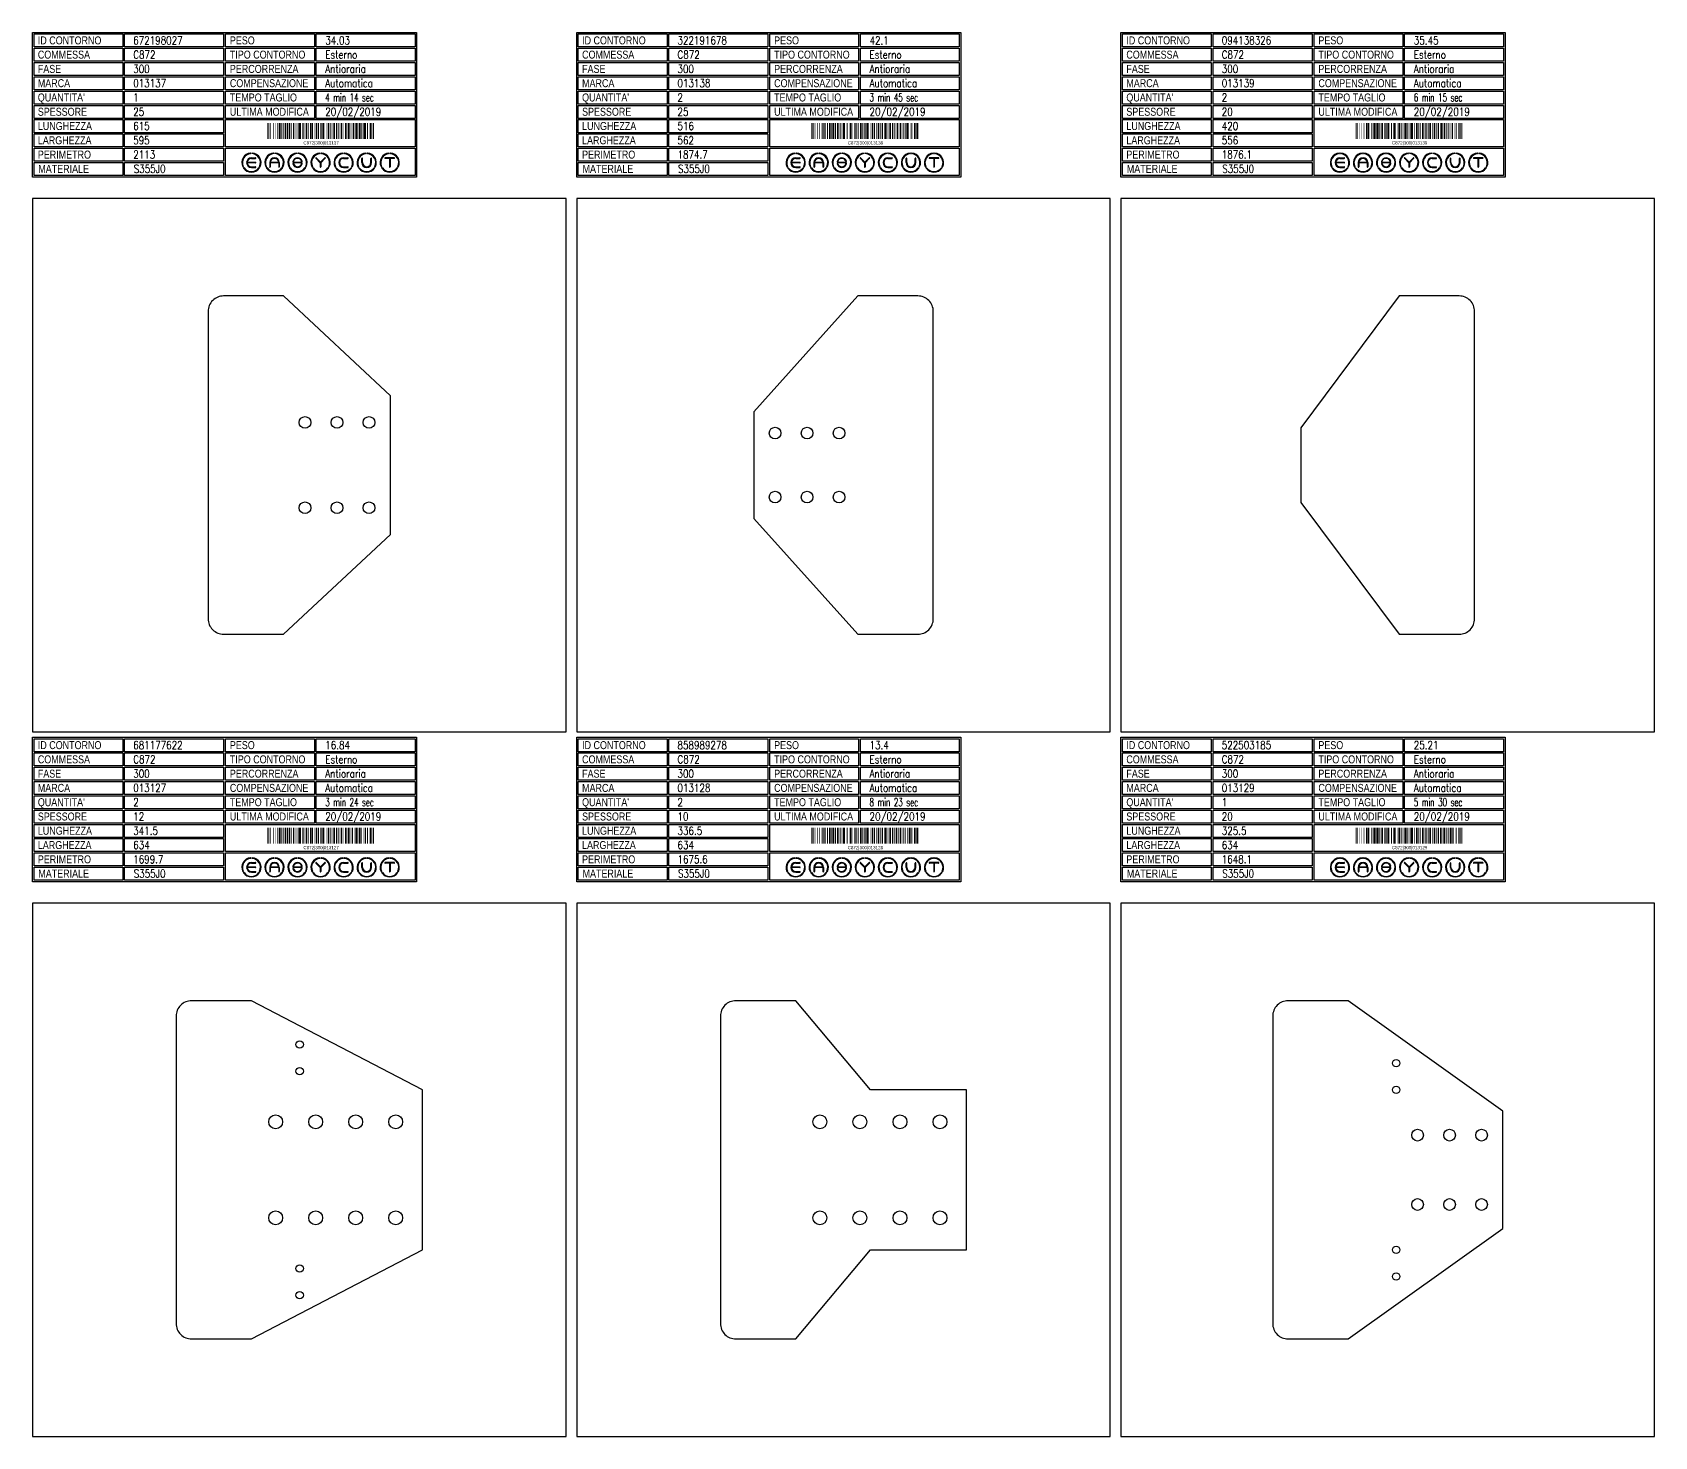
# Model space of a CAD drawing. Header units: millimetres. Extents: x 10000 to 55964, y 10000 to 31380.
# Drawn here: x 10000 to 13040, y 18007 to 20639 of the extents above; entities that cross this region are included whole.
import ezdxf
from ezdxf.enums import TextEntityAlignment as Align

# ---------------------------------------------------------------- set-up
doc = ezdxf.new("R2010")
doc.units = ezdxf.units.MM
doc.styles.add('EasyCutStyle', font='romans.shx', dxfattribs={"width": 0.8})
doc.styles.add('EasyCutStyle1', font='arial.ttf', dxfattribs={"width": 0.8})
doc.styles.get("Standard").update_dxf_attribs({"font": 'arial.ttf'})

# ---------------------------------------------------------------- blocks, each defined once
blk = doc.blocks.new('BlockShape01')
at = {"color": 253}
blk.add_lwpolyline([(0, 0), (720, 0), (720, -271), (0, -271)], close=True, dxfattribs=at)
at = {"color": 2}
for points in [[(3, -2.9), (169.3, -2.9), (169.3, -27.3), (3, -27.3)], [(3, -2.9), (169.3, -2.9), (169.3, -27.3), (3, -27.3)], [(3, -29.6), (169.3, -29.6), (169.3, -54), (3, -54)], [(361.9, -2.9), (528.3, -2.9), (528.3, -27.3), (361.9, -27.3)], [(361.9, -29.6), (528.3, -29.6), (528.3, -54), (361.9, -54)], [(3, -56.4), (169.3, -56.4), (169.3, -80.8), (3, -80.8)], [(361.9, -56.4), (528.3, -56.4), (528.3, -80.8), (361.9, -80.8)], [(3, -83.1), (169.3, -83.1), (169.3, -107.6), (3, -107.6)], [(361.9, -83.1), (528.3, -83.1), (528.3, -107.6), (361.9, -107.6)], [(3, -109.9), (169.3, -109.9), (169.3, -134.3), (3, -134.3)], [(361.9, -109.9), (528.3, -109.9), (528.3, -134.3), (361.9, -134.3)], [(3, -136.7), (169.3, -136.7), (169.3, -161.1), (3, -161.1)], [(361.9, -136.7), (528.3, -136.7), (528.3, -161.1), (361.9, -161.1)], [(3, -163.4), (169.3, -163.4), (169.3, -187.9), (3, -187.9)], [(3, -190.2), (169.3, -190.2), (169.3, -214.6), (3, -214.6)], [(3, -217), (169.3, -217), (169.3, -241.4), (3, -241.4)], [(3, -243.7), (169.3, -243.7), (169.3, -268.1), (3, -268.1)]]:
    blk.add_lwpolyline(points, close=True, dxfattribs=at)
at = {"color": 1}
for points in [[(172.7, -2.9), (358.1, -2.9), (358.1, -27.3), (172.7, -27.3)], [(172.7, -29.6), (358.1, -29.6), (358.1, -54), (172.7, -54)], [(531.6, -2.9), (717, -2.9), (717, -27.3), (531.6, -27.3)], [(531.6, -29.6), (717, -29.6), (717, -54), (531.6, -54)], [(172.7, -56.4), (358.1, -56.4), (358.1, -80.8), (172.7, -80.8)], [(531.6, -56.4), (717, -56.4), (717, -80.8), (531.6, -80.8)], [(172.7, -83.1), (358.1, -83.1), (358.1, -107.6), (172.7, -107.6)], [(531.6, -83.1), (717, -83.1), (717, -107.6), (531.6, -107.6)], [(172.7, -109.9), (358.1, -109.9), (358.1, -134.3), (172.7, -134.3)], [(531.6, -109.9), (717, -109.9), (717, -134.3), (531.6, -134.3)], [(172.7, -136.7), (358.1, -136.7), (358.1, -161.1), (172.7, -161.1)], [(531.6, -136.7), (717, -136.7), (717, -161.1), (531.6, -161.1)], [(172.7, -163.4), (358.1, -163.4), (358.1, -187.9), (172.7, -187.9)], [(361.9, -163.4), (717, -163.4), (717, -214.6), (361.9, -214.6)], [(172.7, -190.2), (358.1, -190.2), (358.1, -214.6), (172.7, -214.6)], [(172.7, -217), (358.1, -217), (358.1, -241.4), (172.7, -241.4)], [(361.9, -217), (717, -217), (717, -268.1), (361.9, -268.1)], [(172.7, -243.7), (358.1, -243.7), (358.1, -268.1), (172.7, -268.1)]]:
    blk.add_lwpolyline(points, close=True, dxfattribs=at)
at = {"color": 161, "style": 'EasyCutStyle1', "width": 0.8}
for s, p in [('ID CONTORNO', (10.1, -22.4)), ('PESO', (370, -22.4)), ('COMMESSA', (10.1, -49.1)), ('FASE', (10.1, -75.9)), ('TIPO CONTORNO', (370, -49.1)), ('PERCORRENZA', (370, -75.9)), ('MARCA', (10.1, -102.6)), ('COMPENSAZIONE', (370, -102.6)), ("QUANTITA'", (10.1, -129.4)), ('TEMPO TAGLIO', (370, -129.4)), ('SPESSORE', (10.1, -156.2)), ('ULTIMA MODIFICA', (370, -156.2)), ('LUNGHEZZA', (10.1, -182.9)), ('LARGHEZZA', (10.1, -209.7)), ('PERIMETRO', (10.1, -236.5)), ('MATERIALE', (11, -263.2))]:
    blk.add_text(s, height=15, dxfattribs=at).set_placement(p)
at = {"style": 'EasyCutStyle'}
for tag, p, width in [('IDSHAPE', (188.9, -22.4), 0.8), ('WEIGTHSHAPE', (548.8, -22.4), 0.8), ('ORDERSHAPE', (188.9, -49.1), 0.8), ('TYPESHAPE', (548.8, -49.1), 0.8), ('PHASESHAPE', (188.9, -75.9), 0.8), ('MKSHAPE', (188.9, -102.6), 0.8), ('JOUSHAPE', (548.8, -75.9), 0.8), ('COMPSHAPE', (548.8, -102.6), 0.8), ('QTASHAPE', (188.9, -129.4), 0.8), ('TIMECUTSHAPE', (548.8, -129.4), 0.65), ('TKSHAPE', (188.9, -156.2), 0.8), ('LASTMODIFYSHAPE', (548.8, -156.2), 0.8), ('LENGTHSHAPE', (188.9, -182.9), 0.8), ('HEIGHTSHAPE', (188.9, -209.7), 0.8), ('PERIMETERSHAPE', (188.9, -236.5), 0.8), ('MATSHAPE', (189.8, -263.2), 0.8)]:
    blk.add_attdef(tag, p, '', height=15, dxfattribs=dict(at, width=width))
blk = doc.blocks.new('Logo')
for color, points in [(140, [(-144.9, -7.2, -1), (-145.9, -7.6, -0.520567), (-131.2, 17.9, -1), (-131.1, 16.9, 0.520567)]), (256, [(-121.7, 0.5), (-137.5, 0.5, -0.394366), (-129.6, 7.9), (-121.7, 7.9, 1), (-121.7, 9), (-129.6, 9, 1), (-129.6, -9), (-121.7, -9, 1), (-121.7, -7.9), (-129.6, -7.9, -0.394366), (-137.5, -0.5), (-121.7, -0.5, 1)]), (140, [(-114.3, -7.2, 1), (-113.3, -7.6, 0.520567), (-128, 17.9, 0.916853), (-128.2, 16.9, 0.043377), (-128.1, 16.9, -0.520567)]), (140, [(-101.7, -7.2, -1), (-102.7, -7.6, -0.520567), (-88, 17.9, -1), (-87.9, 16.9, 0.520567)]), (140, [(-71.1, -7.2, 1), (-70.1, -7.6, 0.520567), (-84.8, 17.9, 1), (-84.9, 16.9, -0.520567)]), (140, [(-58.5, -7.2, -1), (-59.5, -7.6, -0.520567), (-44.8, 17.9, -1), (-44.7, 16.9, 0.520567)]), (256, [(-36.6, -0.5, -0.486114), (-35.5, -1.9, -0.776377), (-50.9, -2, 1), (-51.9, -2.3, 0.776377), (-34.5, -2.1, 0.486114), (-36.6, 0.5), (-49.8, 0.5, -0.486114), (-50.9, 1.9, -0.776377), (-35.5, 2, 1), (-34.5, 2.3, 0.776377), (-51.9, 2.1, 0.486114), (-49.8, -0.5)]), (140, [(-27.9, -7.2, 1), (-26.9, -7.6, 0.520567), (-41.6, 17.9, 1), (-41.7, 16.9, -0.520567)]), (140, [(-15.3, -7.2, -1), (-16.3, -7.6, -0.520567), (-1.6, 17.9, -1), (-1.5, 16.9, 0.520567)]), (256, [(0, 0.8), (-8.1, 8.8, 1), (-8.8, 8.1), (-0.5, -0.2), (-0.5, -7.9, 1), (0.5, -7.9), (0.5, -0.2), (8.8, 8.1, 1), (8.1, 8.8)]), (140, [(15.3, -7.2, 1), (16.3, -7.6, 0.520567), (1.6, 17.9, 1), (1.5, 16.9, -0.520567)]), (140, [(27.9, -7.2, -1), (26.9, -7.6, -0.520567), (41.6, 17.9, -1), (41.7, 16.9, 0.520567)]), (256, [(43.2, -9), (51.1, -9, 1), (51.1, -7.9), (43.2, -7.9, -1), (43.2, 7.9), (51.1, 7.9, 1), (51.1, 9), (43.2, 9, 1)]), (140, [(58.5, -7.2, 1), (59.5, -7.6, 0.520567), (44.8, 17.9, 1), (44.7, 16.9, -0.520567)]), (140, [(71.1, -7.2, -1), (70.1, -7.6, -0.520567), (84.8, 17.9, -1), (84.9, 16.9, 0.520567)]), (256, [(78.5, 0), (78.5, 7.9, 1), (77.4, 7.9), (77.4, 0, 1), (95.4, 0), (95.4, 7.9, 1), (94.3, 7.9), (94.3, 0, -1)]), (140, [(101.7, -7.2, 1), (102.7, -7.6, 0.520567), (88, 17.9, 1), (87.9, 16.9, -0.520567)]), (140, [(114.3, -7.2, -1), (113.3, -7.6, -0.520567), (128, 17.9, -1), (128.1, 16.9, 0.520567)]), (256, [(121.1, 9, 1), (121.1, 7.9), (129.1, 7.9), (129.1, -7.9, 1), (130.1, -7.9), (130.1, 7.9), (138.1, 7.9, 1), (138.1, 9)]), (140, [(144.9, -7.2, 1), (145.9, -7.6, 0.520567), (131.2, 17.9, 1), (131.1, 16.9, -0.520567)]), (140, [(-114.9, -10.3, 1), (-115.7, -9.7, -0.520567), (-143.5, -9.7, 1), (-144.3, -10.3, 0.520567)]), (140, [(-71.7, -10.3, 1), (-72.5, -9.7, -0.520567), (-100.3, -9.7, 1), (-101.1, -10.3, 0.520567)]), (140, [(-28.5, -10.3, 1), (-29.3, -9.7, -0.520567), (-57.1, -9.7, 1), (-57.9, -10.3, 0.520567)]), (140, [(14.7, -10.3, 1), (13.9, -9.7, -0.520567), (-13.9, -9.7, 1), (-14.7, -10.3, 0.520567)]), (140, [(57.9, -10.3, 1), (57.1, -9.7, -0.520567), (29.3, -9.7, 1), (28.5, -10.3, 0.520567)]), (140, [(101.1, -10.3, 1), (100.3, -9.7, -0.520567), (72.5, -9.7, 1), (71.7, -10.3, 0.520567)]), (140, [(144.3, -10.3, 1), (143.5, -9.7, -0.520567), (115.7, -9.7, 1), (114.9, -10.3, 0.520567)])]:
    blk.add_hatch(color=color).paths.add_polyline_path(points)
h = blk.add_hatch(color=256)
h.paths.add_polyline_path([(-78.5, -0.5), (-78.5, -7.9, 1), (-77.4, -7.9), (-77.4, 0, 1), (-95.4, 0), (-95.4, -7.9, 1), (-94.3, -7.9), (-94.3, -0.5)])
h.paths.add_polyline_path([(-94.3, 0.5, -0.933992), (-78.5, 0.5)], flags=16)
for p, q in [((-121.7, 0.5), (-137.5, 0.5)), ((-129.6, 9), (-121.7, 9)), ((-129.6, 7.9), (-121.7, 7.9)), ((-95.4, 0), (-95.4, -7.9)), ((-78.5, 0.5), (-94.3, 0.5)), ((-77.4, 0), (-77.4, -7.9)), ((-36.6, 0.5), (-49.8, 0.5)), ((-0.5, -0.2), (-8.8, 8.1)), ((0, 0.8), (-8.1, 8.8)), ((0, 0.8), (8.1, 8.8)), ((0.5, -0.2), (8.8, 8.1)), ((43.2, 9), (51.1, 9)), ((43.2, 7.9), (51.1, 7.9)), ((77.4, 0), (77.4, 7.9)), ((78.5, 0), (78.5, 7.9)), ((94.3, 0), (94.3, 7.9)), ((95.4, 0), (95.4, 7.9)), ((138.1, 9), (121.1, 9)), ((129.1, 7.9), (121.1, 7.9)), ((129.1, 7.9), (129.1, -7.9)), ((130.1, 7.9), (130.1, -7.9)), ((138.1, 7.9), (130.1, 7.9)), ((-121.7, -0.5), (-137.5, -0.5)), ((-129.6, -7.9), (-121.7, -7.9)), ((-129.6, -9), (-121.7, -9)), ((-94.3, -0.5), (-94.3, -7.9)), ((-78.5, -0.5), (-94.3, -0.5)), ((-78.5, -0.5), (-78.5, -7.9)), ((-36.6, -0.5), (-49.8, -0.5)), ((-0.5, -0.2), (-0.5, -7.9)), ((0.5, -0.2), (0.5, -7.9)), ((43.2, -7.9), (51.1, -7.9)), ((43.2, -9), (51.1, -9))]:
    blk.add_line(p, q)
at = {"color": 140}
for centre, radius, start, end in [((-129.6, 0), 18, 95, 205), ((-129.6, 0), 16.9, 95, 205), ((-131.1, 17.4), 0.54, 275, 95), ((-128.1, 17.4), 0.54, 85, 265), ((-129.6, 0), 16.9, 335, 85), ((-129.6, 0), 18, 335, 85), ((-86.4, 0), 18, 95, 205), ((-86.4, 0), 16.9, 95, 205), ((-87.9, 17.4), 0.54, 275, 95), ((-84.9, 17.4), 0.54, 85, 265), ((-86.4, 0), 16.9, 335, 85), ((-86.4, 0), 18, 335, 85), ((-43.2, 0), 18, 95, 205), ((-43.2, 0), 16.9, 95, 205), ((-44.7, 17.4), 0.54, 275, 95), ((-41.7, 17.4), 0.54, 85, 265), ((-43.2, 0), 16.9, 335, 85), ((-43.2, 0), 18, 335, 85), ((0, 0), 18, 95, 205), ((0, 0), 16.9, 95, 205), ((-1.5, 17.4), 0.54, 275, 95), ((1.5, 17.4), 0.54, 85, 265), ((0, 0), 16.9, 335, 85), ((0, 0), 18, 335, 85), ((43.2, 0), 18, 95, 205), ((43.2, 0), 16.9, 95, 205), ((41.7, 17.4), 0.54, 275, 95), ((44.7, 17.4), 0.54, 85, 265), ((43.2, 0), 16.9, 335, 85), ((43.2, 0), 18, 335, 85), ((86.4, 0), 18, 95, 205), ((86.4, 0), 16.9, 95, 205), ((84.9, 17.4), 0.54, 275, 95), ((87.9, 17.4), 0.54, 85, 265), ((86.4, 0), 16.9, 335, 85), ((86.4, 0), 18, 335, 85), ((129.6, 0), 18, 95, 205), ((129.6, 0), 16.9, 95, 205), ((128.1, 17.4), 0.54, 275, 95), ((131.1, 17.4), 0.54, 85, 265), ((129.6, 0), 16.9, 335, 85), ((129.6, 0), 18, 335, 85), ((-145.4, -7.4), 0.54, 205, 25), ((-143.9, -10), 0.54, 35, 215), ((-129.6, 0), 18, 215, 325), ((-129.6, 0), 16.9, 215, 325), ((-115.3, -10), 0.54, 325, 145), ((-113.8, -7.4), 0.54, 155, 335), ((-102.2, -7.4), 0.54, 205, 25), ((-100.7, -10), 0.54, 35, 215), ((-86.4, 0), 18, 215, 325), ((-86.4, 0), 16.9, 215, 325), ((-72.1, -10), 0.54, 325, 145), ((-70.6, -7.4), 0.54, 155, 335), ((-59, -7.4), 0.54, 205, 25), ((-57.5, -10), 0.54, 35, 215), ((-43.2, 0), 18, 215, 325), ((-43.2, 0), 16.9, 215, 325), ((-28.9, -10), 0.54, 325, 145), ((-27.4, -7.4), 0.54, 155, 335), ((-15.8, -7.4), 0.54, 205, 25), ((-14.3, -10), 0.54, 35, 215), ((0, 0), 18, 215, 325), ((0, 0), 16.9, 215, 325), ((14.3, -10), 0.54, 325, 145), ((15.8, -7.4), 0.54, 155, 335), ((27.4, -7.4), 0.54, 205, 25), ((28.9, -10), 0.54, 35, 215), ((43.2, 0), 18, 215, 325), ((43.2, 0), 16.9, 215, 325), ((57.5, -10), 0.54, 325, 145), ((59, -7.4), 0.54, 155, 335), ((70.6, -7.4), 0.54, 205, 25), ((72.1, -10), 0.54, 35, 215), ((86.4, 0), 18, 215, 325), ((86.4, 0), 16.9, 215, 325), ((100.7, -10), 0.54, 325, 145), ((102.2, -7.4), 0.54, 155, 335), ((113.8, -7.4), 0.54, 205, 25), ((115.3, -10), 0.54, 35, 215), ((129.6, 0), 18, 215, 325), ((129.6, 0), 16.9, 215, 325), ((143.9, -10), 0.54, 325, 145), ((145.4, -7.4), 0.54, 155, 335)]:
    blk.add_arc(centre, radius, start, end, dxfattribs=at)
for centre, radius, start, end in [((-129.6, 0), 9, 90, 270), ((-129.6, 0), 7.92, 90, 176.0904), ((-121.7, 8.5), 0.54, 270, 90), ((-121.7, 0), 0.54, 270, 90), ((-86.4, 0), 9, 0, 180), ((-86.4, 0), 7.92, 3.9096, 176.0904), ((-49.8, 1.6), 2.16, 166.2998, 270), ((-43.2, 0), 9, 15, 166.2998), ((-43.2, 0), 7.92, 15, 166.2998), ((-49.8, 1.6), 1.08, 166.2998, 270), ((-36.6, -1.6), 2.16, 346.2998, 90), ((-35, 2.2), 0.54, 195, 15), ((-8.5, 8.5), 0.54, 45, 225), ((8.5, 8.5), 0.54, 315, 135), ((43.2, 0), 9, 90, 270), ((43.2, 0), 7.92, 90, 270), ((51.1, 8.5), 0.54, 270, 90), ((77.9, 7.9), 0.54, 0, 180), ((86.4, 0), 9, 180, 0), ((86.4, 0), 7.92, 180, 0), ((94.9, 7.9), 0.54, 0, 180), ((121.1, 8.5), 0.54, 90, 270), ((138.1, 8.5), 0.54, 270, 90), ((-129.6, 0), 7.92, 183.9096, 270), ((-121.7, -8.5), 0.54, 270, 90), ((-94.9, -7.9), 0.54, 180, 0), ((-77.9, -7.9), 0.54, 180, 0), ((-51.4, -2.2), 0.54, 15, 195), ((-43.2, 0), 9, 195, 346.2998), ((-43.2, 0), 7.92, 195, 346.2998), ((-36.6, -1.6), 1.08, 346.2998, 90), ((0, -7.9), 0.54, 180, 0), ((51.1, -8.5), 0.54, 270, 90), ((129.6, -7.9), 0.54, 180, 0)]:
    blk.add_arc(centre, radius, start, end)
blk = doc.blocks.new('681177622_128', base_point=(210.75, -403))
at = {"linetype": 'Continuous'}
for points, const_width in [([(211.75, -403), (211.75, -373)], 2), ([(214.25, -403), (214.25, -373)], 1), ([(217.25, -403), (217.25, -373)], 1), ([(222.25, -403), (222.25, -373)], 1), ([(226.25, -403), (226.25, -373)], 1), ([(230.75, -403), (230.75, -373)], 2), ([(234.25, -403), (234.25, -373)], 3), ([(237.25, -403), (237.25, -373)], 1), ([(240.75, -403), (240.75, -373)], 2), ([(245.25, -403), (245.25, -373)], 3), ([(248.75, -403), (248.75, -373)], 2), ([(252.25, -403), (252.25, -373)], 3), ([(255.75, -403), (255.75, -373)], 2), ([(260.25, -403), (260.25, -373)], 3), ([(264.25, -403), (264.25, -373)], 1), ([(266.25, -403), (266.25, -373)], 1), ([(268.25, -403), (268.25, -373)], 1), ([(271.75, -403), (271.75, -373)], 4), ([(277.75, -403), (277.75, -373)], 2), ([(281.25, -403), (281.25, -373)], 1), ([(284.25, -403), (284.25, -373)], 3), ([(288.25, -403), (288.25, -373)], 1), ([(292.25, -403), (292.25, -373)], 3), ([(295.75, -403), (295.75, -373)], 2), ([(299.25, -403), (299.25, -373)], 1), ([(303.25, -403), (303.25, -373)], 3), ([(306.75, -403), (306.75, -373)], 2), ([(310.25, -403), (310.25, -373)], 1), ([(312.25, -403), (312.25, -373)], 1), ([(315.75, -403), (315.75, -373)], 4), ([(321.25, -403), (321.25, -373)], 1), ([(325.25, -403), (325.25, -373)], 3), ([(328.75, -403), (328.75, -373)], 2), ([(332.25, -403), (332.25, -373)], 1), ([(336.25, -403), (336.25, -373)], 3), ([(340.75, -403), (340.75, -373)], 2), ([(343.75, -403), (343.75, -373)], 2), ([(347.25, -403), (347.25, -373)], 1), ([(350.25, -403), (350.25, -373)], 3), ([(354.25, -403), (354.25, -373)], 1), ([(358.25, -403), (358.25, -373)], 3), ([(362.75, -403), (362.75, -373)], 2), ([(365.75, -403), (365.75, -373)], 2), ([(370.25, -403), (370.25, -373)], 3), ([(374.25, -403), (374.25, -373)], 1), ([(377.25, -403), (377.25, -373)], 3), ([(380.75, -403), (380.75, -373)], 2), ([(384.25, -403), (384.25, -373)], 3), ([(387.25, -403), (387.25, -373)], 1), ([(392.25, -403), (392.25, -373)], 1), ([(394.75, -403), (394.75, -373)], 2), ([(398.75, -403), (398.75, -373)], 2), ([(404.25, -403), (404.25, -373)], 3), ([(407.25, -403), (407.25, -373)], 1), ([(409.75, -403), (409.75, -373)], 2)]:
    blk.add_lwpolyline(points, dxfattribs=dict(at, const_width=const_width))
blk.add_text('C872|300|013127', height=6).set_placement((311.75, -413.5), align=Align.CENTER)
blk = doc.blocks.new('858989278_128', base_point=(208.25, -403))
at = {"linetype": 'Continuous'}
for points, const_width in [([(209.25, -403), (209.25, -373)], 2), ([(211.75, -403), (211.75, -373)], 1), ([(214.75, -403), (214.75, -373)], 1), ([(219.75, -403), (219.75, -373)], 1), ([(223.75, -403), (223.75, -373)], 1), ([(228.25, -403), (228.25, -373)], 2), ([(231.75, -403), (231.75, -373)], 3), ([(234.75, -403), (234.75, -373)], 1), ([(238.25, -403), (238.25, -373)], 2), ([(242.75, -403), (242.75, -373)], 3), ([(246.25, -403), (246.25, -373)], 2), ([(249.75, -403), (249.75, -373)], 3), ([(253.25, -403), (253.25, -373)], 2), ([(257.75, -403), (257.75, -373)], 3), ([(261.75, -403), (261.75, -373)], 1), ([(263.75, -403), (263.75, -373)], 1), ([(265.75, -403), (265.75, -373)], 1), ([(269.25, -403), (269.25, -373)], 4), ([(275.25, -403), (275.25, -373)], 2), ([(278.75, -403), (278.75, -373)], 1), ([(281.75, -403), (281.75, -373)], 3), ([(285.75, -403), (285.75, -373)], 1), ([(289.75, -403), (289.75, -373)], 3), ([(293.25, -403), (293.25, -373)], 2), ([(296.75, -403), (296.75, -373)], 1), ([(300.75, -403), (300.75, -373)], 3), ([(304.25, -403), (304.25, -373)], 2), ([(307.75, -403), (307.75, -373)], 1), ([(309.75, -403), (309.75, -373)], 1), ([(313.25, -403), (313.25, -373)], 4), ([(318.75, -403), (318.75, -373)], 1), ([(322.75, -403), (322.75, -373)], 3), ([(326.25, -403), (326.25, -373)], 2), ([(329.75, -403), (329.75, -373)], 1), ([(333.75, -403), (333.75, -373)], 3), ([(338.25, -403), (338.25, -373)], 2), ([(341.25, -403), (341.25, -373)], 2), ([(344.75, -403), (344.75, -373)], 1), ([(347.75, -403), (347.75, -373)], 3), ([(351.75, -403), (351.75, -373)], 1), ([(355.75, -403), (355.75, -373)], 3), ([(360.25, -403), (360.25, -373)], 2), ([(363.25, -403), (363.25, -373)], 2), ([(367.75, -403), (367.75, -373)], 3), ([(371.75, -403), (371.75, -373)], 1), ([(374.75, -403), (374.75, -373)], 3), ([(377.75, -403), (377.75, -373)], 1), ([(381.25, -403), (381.25, -373)], 2), ([(384.75, -403), (384.75, -373)], 1), ([(387.75, -403), (387.75, -373)], 1), ([(392.25, -403), (392.25, -373)], 4), ([(396.25, -403), (396.25, -373)], 2), ([(401.75, -403), (401.75, -373)], 3), ([(404.75, -403), (404.75, -373)], 1), ([(407.25, -403), (407.25, -373)], 2)]:
    blk.add_lwpolyline(points, dxfattribs=dict(at, const_width=const_width))
blk.add_text('C872|300|013128', height=6).set_placement((309.25, -413.5), align=Align.CENTER)
blk = doc.blocks.new('522503185_128', base_point=(202.75, -403))
at = {"linetype": 'Continuous'}
for points, const_width in [([(203.75, -403), (203.75, -373)], 2), ([(206.25, -403), (206.25, -373)], 1), ([(209.25, -403), (209.25, -373)], 1), ([(214.25, -403), (214.25, -373)], 1), ([(218.25, -403), (218.25, -373)], 1), ([(222.75, -403), (222.75, -373)], 2), ([(226.25, -403), (226.25, -373)], 3), ([(229.25, -403), (229.25, -373)], 1), ([(232.75, -403), (232.75, -373)], 2), ([(237.25, -403), (237.25, -373)], 3), ([(240.75, -403), (240.75, -373)], 2), ([(244.25, -403), (244.25, -373)], 3), ([(247.75, -403), (247.75, -373)], 2), ([(252.25, -403), (252.25, -373)], 3), ([(256.25, -403), (256.25, -373)], 1), ([(258.25, -403), (258.25, -373)], 1), ([(260.25, -403), (260.25, -373)], 1), ([(263.75, -403), (263.75, -373)], 4), ([(269.75, -403), (269.75, -373)], 2), ([(273.25, -403), (273.25, -373)], 1), ([(276.25, -403), (276.25, -373)], 3), ([(280.25, -403), (280.25, -373)], 1), ([(284.25, -403), (284.25, -373)], 3), ([(287.75, -403), (287.75, -373)], 2), ([(291.25, -403), (291.25, -373)], 1), ([(295.25, -403), (295.25, -373)], 3), ([(298.75, -403), (298.75, -373)], 2), ([(302.25, -403), (302.25, -373)], 1), ([(304.25, -403), (304.25, -373)], 1), ([(307.75, -403), (307.75, -373)], 4), ([(313.25, -403), (313.25, -373)], 1), ([(317.25, -403), (317.25, -373)], 3), ([(320.75, -403), (320.75, -373)], 2), ([(324.25, -403), (324.25, -373)], 1), ([(328.25, -403), (328.25, -373)], 3), ([(332.75, -403), (332.75, -373)], 2), ([(335.75, -403), (335.75, -373)], 2), ([(339.25, -403), (339.25, -373)], 1), ([(342.25, -403), (342.25, -373)], 3), ([(346.25, -403), (346.25, -373)], 1), ([(350.25, -403), (350.25, -373)], 3), ([(354.75, -403), (354.75, -373)], 2), ([(357.75, -403), (357.75, -373)], 2), ([(362.25, -403), (362.25, -373)], 3), ([(366.25, -403), (366.25, -373)], 1), ([(369.25, -403), (369.25, -373)], 3), ([(373.25, -403), (373.25, -373)], 1), ([(375.75, -403), (375.75, -373)], 2), ([(380.75, -403), (380.75, -373)], 4), ([(384.25, -403), (384.25, -373)], 1), ([(386.25, -403), (386.25, -373)], 1), ([(390.75, -403), (390.75, -373)], 2), ([(396.25, -403), (396.25, -373)], 3), ([(399.25, -403), (399.25, -373)], 1), ([(401.75, -403), (401.75, -373)], 2)]:
    blk.add_lwpolyline(points, dxfattribs=dict(at, const_width=const_width))
blk.add_text('C872|300|013129', height=6).set_placement((303.75, -413.5), align=Align.CENTER)
blk = doc.blocks.new('672198027_128', base_point=(347.5, -222.5))
at = {"linetype": 'Continuous'}
for points, const_width in [([(348.5, -222.5), (348.5, -192.5)], 2), ([(351, -222.5), (351, -192.5)], 1), ([(354, -222.5), (354, -192.5)], 1), ([(359, -222.5), (359, -192.5)], 1), ([(363, -222.5), (363, -192.5)], 1), ([(367.5, -222.5), (367.5, -192.5)], 2), ([(371, -222.5), (371, -192.5)], 3), ([(374, -222.5), (374, -192.5)], 1), ([(377.5, -222.5), (377.5, -192.5)], 2), ([(382, -222.5), (382, -192.5)], 3), ([(385.5, -222.5), (385.5, -192.5)], 2), ([(389, -222.5), (389, -192.5)], 3), ([(392.5, -222.5), (392.5, -192.5)], 2), ([(397, -222.5), (397, -192.5)], 3), ([(401, -222.5), (401, -192.5)], 1), ([(403, -222.5), (403, -192.5)], 1), ([(405, -222.5), (405, -192.5)], 1), ([(408.5, -222.5), (408.5, -192.5)], 4), ([(414.5, -222.5), (414.5, -192.5)], 2), ([(418, -222.5), (418, -192.5)], 1), ([(421, -222.5), (421, -192.5)], 3), ([(425, -222.5), (425, -192.5)], 1), ([(429, -222.5), (429, -192.5)], 3), ([(432.5, -222.5), (432.5, -192.5)], 2), ([(436, -222.5), (436, -192.5)], 1), ([(440, -222.5), (440, -192.5)], 3), ([(443.5, -222.5), (443.5, -192.5)], 2), ([(447, -222.5), (447, -192.5)], 1), ([(449, -222.5), (449, -192.5)], 1), ([(452.5, -222.5), (452.5, -192.5)], 4), ([(458, -222.5), (458, -192.5)], 1), ([(462, -222.5), (462, -192.5)], 3), ([(465.5, -222.5), (465.5, -192.5)], 2), ([(469, -222.5), (469, -192.5)], 1), ([(473, -222.5), (473, -192.5)], 3), ([(477.5, -222.5), (477.5, -192.5)], 2), ([(480.5, -222.5), (480.5, -192.5)], 2), ([(484, -222.5), (484, -192.5)], 1), ([(487, -222.5), (487, -192.5)], 3), ([(491, -222.5), (491, -192.5)], 1), ([(495, -222.5), (495, -192.5)], 3), ([(499.5, -222.5), (499.5, -192.5)], 2), ([(502.5, -222.5), (502.5, -192.5)], 2), ([(506, -222.5), (506, -192.5)], 1), ([(509, -222.5), (509, -192.5)], 3), ([(514, -222.5), (514, -192.5)], 3), ([(517.5, -222.5), (517.5, -192.5)], 2), ([(521, -222.5), (521, -192.5)], 3), ([(524, -222.5), (524, -192.5)], 1), ([(527, -222.5), (527, -192.5)], 1), ([(530.5, -222.5), (530.5, -192.5)], 4), ([(535.5, -222.5), (535.5, -192.5)], 2), ([(541, -222.5), (541, -192.5)], 3), ([(544, -222.5), (544, -192.5)], 1), ([(546.5, -222.5), (546.5, -192.5)], 2)]:
    blk.add_lwpolyline(points, dxfattribs=dict(at, const_width=const_width))
blk.add_text('C872|300|013137', height=6).set_placement((448.5, -233), align=Align.CENTER)
blk = doc.blocks.new('322191678_128', base_point=(298, -239))
at = {"linetype": 'Continuous'}
for points, const_width in [([(299, -239), (299, -209)], 2), ([(301.5, -239), (301.5, -209)], 1), ([(304.5, -239), (304.5, -209)], 1), ([(309.5, -239), (309.5, -209)], 1), ([(313.5, -239), (313.5, -209)], 1), ([(318, -239), (318, -209)], 2), ([(321.5, -239), (321.5, -209)], 3), ([(324.5, -239), (324.5, -209)], 1), ([(328, -239), (328, -209)], 2), ([(332.5, -239), (332.5, -209)], 3), ([(336, -239), (336, -209)], 2), ([(339.5, -239), (339.5, -209)], 3), ([(343, -239), (343, -209)], 2), ([(347.5, -239), (347.5, -209)], 3), ([(351.5, -239), (351.5, -209)], 1), ([(353.5, -239), (353.5, -209)], 1), ([(355.5, -239), (355.5, -209)], 1), ([(359, -239), (359, -209)], 4), ([(365, -239), (365, -209)], 2), ([(368.5, -239), (368.5, -209)], 1), ([(371.5, -239), (371.5, -209)], 3), ([(375.5, -239), (375.5, -209)], 1), ([(379.5, -239), (379.5, -209)], 3), ([(383, -239), (383, -209)], 2), ([(386.5, -239), (386.5, -209)], 1), ([(390.5, -239), (390.5, -209)], 3), ([(394, -239), (394, -209)], 2), ([(397.5, -239), (397.5, -209)], 1), ([(399.5, -239), (399.5, -209)], 1), ([(403, -239), (403, -209)], 4), ([(408.5, -239), (408.5, -209)], 1), ([(412.5, -239), (412.5, -209)], 3), ([(416, -239), (416, -209)], 2), ([(419.5, -239), (419.5, -209)], 1), ([(423.5, -239), (423.5, -209)], 3), ([(428, -239), (428, -209)], 2), ([(431, -239), (431, -209)], 2), ([(434.5, -239), (434.5, -209)], 1), ([(437.5, -239), (437.5, -209)], 3), ([(441.5, -239), (441.5, -209)], 1), ([(445.5, -239), (445.5, -209)], 3), ([(450, -239), (450, -209)], 2), ([(453, -239), (453, -209)], 2), ([(456.5, -239), (456.5, -209)], 1), ([(459.5, -239), (459.5, -209)], 3), ([(464.5, -239), (464.5, -209)], 3), ([(467.5, -239), (467.5, -209)], 1), ([(471, -239), (471, -209)], 2), ([(474.5, -239), (474.5, -209)], 1), ([(478, -239), (478, -209)], 4), ([(483.5, -239), (483.5, -209)], 1), ([(486, -239), (486, -209)], 2), ([(491.5, -239), (491.5, -209)], 3), ([(494.5, -239), (494.5, -209)], 1), ([(497, -239), (497, -209)], 2)]:
    blk.add_lwpolyline(points, dxfattribs=dict(at, const_width=const_width))
blk.add_text('C872|300|013138', height=6).set_placement((399, -249.5), align=Align.CENTER)
blk = doc.blocks.new('094138326_128', base_point=(250, -242))
at = {"linetype": 'Continuous'}
for points, const_width in [([(251, -242), (251, -212)], 2), ([(253.5, -242), (253.5, -212)], 1), ([(256.5, -242), (256.5, -212)], 1), ([(261.5, -242), (261.5, -212)], 1), ([(265.5, -242), (265.5, -212)], 1), ([(270, -242), (270, -212)], 2), ([(273.5, -242), (273.5, -212)], 3), ([(276.5, -242), (276.5, -212)], 1), ([(280, -242), (280, -212)], 2), ([(284.5, -242), (284.5, -212)], 3), ([(288, -242), (288, -212)], 2), ([(291.5, -242), (291.5, -212)], 3), ([(295, -242), (295, -212)], 2), ([(299.5, -242), (299.5, -212)], 3), ([(303.5, -242), (303.5, -212)], 1), ([(305.5, -242), (305.5, -212)], 1), ([(307.5, -242), (307.5, -212)], 1), ([(311, -242), (311, -212)], 4), ([(317, -242), (317, -212)], 2), ([(320.5, -242), (320.5, -212)], 1), ([(323.5, -242), (323.5, -212)], 3), ([(327.5, -242), (327.5, -212)], 1), ([(331.5, -242), (331.5, -212)], 3), ([(335, -242), (335, -212)], 2), ([(338.5, -242), (338.5, -212)], 1), ([(342.5, -242), (342.5, -212)], 3), ([(346, -242), (346, -212)], 2), ([(349.5, -242), (349.5, -212)], 1), ([(351.5, -242), (351.5, -212)], 1), ([(355, -242), (355, -212)], 4), ([(360.5, -242), (360.5, -212)], 1), ([(364.5, -242), (364.5, -212)], 3), ([(368, -242), (368, -212)], 2), ([(371.5, -242), (371.5, -212)], 1), ([(375.5, -242), (375.5, -212)], 3), ([(380, -242), (380, -212)], 2), ([(383, -242), (383, -212)], 2), ([(386.5, -242), (386.5, -212)], 1), ([(389.5, -242), (389.5, -212)], 3), ([(393.5, -242), (393.5, -212)], 1), ([(397.5, -242), (397.5, -212)], 3), ([(402, -242), (402, -212)], 2), ([(405, -242), (405, -212)], 2), ([(408.5, -242), (408.5, -212)], 1), ([(411.5, -242), (411.5, -212)], 3), ([(416.5, -242), (416.5, -212)], 3), ([(420.5, -242), (420.5, -212)], 1), ([(423, -242), (423, -212)], 2), ([(426.5, -242), (426.5, -212)], 1), ([(431, -242), (431, -212)], 2), ([(434.5, -242), (434.5, -212)], 1), ([(438, -242), (438, -212)], 2), ([(443.5, -242), (443.5, -212)], 3), ([(446.5, -242), (446.5, -212)], 1), ([(449, -242), (449, -212)], 2)]:
    blk.add_lwpolyline(points, dxfattribs=dict(at, const_width=const_width))
blk.add_text('C872|300|013139', height=6).set_placement((351, -252.5), align=Align.CENTER)

msp = doc.modelspace()

# ---------------------------------------------------------------- linework, layer by layer
for p, q in [((11000, 20328), (10000, 20328)), ((10000, 20328), (10000, 19328)), ((11000, 19328), (11000, 20328)), ((12020, 20328), (11020, 20328)), ((11020, 20328), (11020, 19328)), ((12020, 19328), (12020, 20328)), ((13040, 20328), (12040, 20328)), ((12040, 20328), (12040, 19328)), ((13040, 19328), (13040, 20328)), ((10000, 19328), (11000, 19328)), ((11020, 19328), (12020, 19328)), ((12040, 19328), (13040, 19328)), ((11000, 19007), (10000, 19007)), ((10000, 19007), (10000, 18007)), ((11000, 18007), (11000, 19007)), ((12020, 19007), (11020, 19007)), ((11020, 19007), (11020, 18007)), ((12020, 18007), (12020, 19007)), ((13040, 19007), (12040, 19007)), ((12040, 19007), (12040, 18007)), ((13040, 18007), (13040, 19007)), ((10000, 18007), (11000, 18007)), ((11020, 18007), (12020, 18007)), ((12040, 18007), (13040, 18007))]:
    msp.add_line(p, q)
at = {"color": 2}
for points in [[(10470.8, 19511), (10670.8, 19698), (10670.8, 19958), (10470.8, 20145), (10358.3, 20145, 0.414214), (10329.3, 20116), (10329.3, 19540, 0.414214), (10358.3, 19511)], [(11546.8, 19511), (11659.3, 19511, 0.414214), (11688.3, 19540), (11688.3, 20116, 0.414214), (11659.3, 20145), (11546.8, 20145), (11351.8, 19928), (11351.8, 19728)], [(12561.3, 19511), (12673.8, 19511, 0.414214), (12702.8, 19540), (12702.8, 20116, 0.414214), (12673.8, 20145), (12561.3, 20145), (12377.3, 19898), (12377.3, 19758)], [(10410.8, 18190), (10730.8, 18357), (10730.8, 18657), (10410.8, 18824), (10298.3, 18824, 0.414214), (10269.3, 18795), (10269.3, 18219, 0.414214), (10298.3, 18190)], [(11430.8, 18190), (11570.8, 18357), (11750.8, 18357), (11750.8, 18657), (11570.8, 18657), (11430.8, 18824), (11318.3, 18824, 0.414214), (11289.3, 18795), (11289.3, 18219, 0.414214), (11318.3, 18190)], [(12465.8, 18190), (12755.8, 18397), (12755.8, 18617), (12465.8, 18824), (12353.3, 18824, 0.414214), (12324.3, 18795), (12324.3, 18219, 0.414214), (12353.3, 18190)]]:
    msp.add_lwpolyline(points, format="xyb", close=True, dxfattribs=at)
at = {"color": 4}
for centre, radius in [((10510.8, 19908), 11), ((10570.8, 19908), 11), ((10630.8, 19908), 11), ((11391.8, 19888), 11), ((11451.8, 19888), 11), ((11511.8, 19888), 11), ((11391.8, 19768), 11), ((11451.8, 19768), 11), ((11511.8, 19768), 11), ((10510.8, 19748), 11), ((10570.8, 19748), 11), ((10630.8, 19748), 11), ((10500.8, 18742), 7), ((10500.8, 18692), 7), ((12555.8, 18707), 7), ((12555.8, 18657), 7), ((10455.8, 18597), 13), ((10530.8, 18597), 13), ((10605.8, 18597), 13), ((10680.8, 18597), 13), ((11475.8, 18597), 13), ((11550.8, 18597), 13), ((11625.8, 18597), 13), ((11700.8, 18597), 13), ((12595.8, 18572), 11), ((12655.8, 18572), 11), ((12715.8, 18572), 11), ((12595.8, 18442), 11), ((12655.8, 18442), 11), ((12715.8, 18442), 11), ((10455.8, 18417), 13), ((10530.8, 18417), 13), ((10605.8, 18417), 13), ((10680.8, 18417), 13), ((11475.8, 18417), 13), ((11550.8, 18417), 13), ((11625.8, 18417), 13), ((11700.8, 18417), 13), ((12555.8, 18357), 7), ((10500.8, 18322), 7), ((12555.8, 18307), 7), ((10500.8, 18272), 7)]:
    msp.add_circle(centre, radius, dxfattribs=at)

# ---------------------------------------------------------------- block references
for p, values in [((10000, 20639), {'IDSHAPE': '672198027', 'ORDERSHAPE': 'C872', 'PHASESHAPE': '300', 'MKSHAPE': '013137', 'TKSHAPE': '25', 'LENGTHSHAPE': '615', 'HEIGHTSHAPE': '595', 'MATSHAPE': 'S355J0', 'LASTMODIFYSHAPE': '20/02/2019', 'PERIMETERSHAPE': '2113', 'WEIGTHSHAPE': '34.03', 'TYPESHAPE': 'Esterno', 'JOUSHAPE': 'Antioraria', 'COMPSHAPE': 'Automatica', 'TIMECUTSHAPE': '4 min 14 sec', 'QTASHAPE': '1'}), ((11020, 20639), {'IDSHAPE': '322191678', 'ORDERSHAPE': 'C872', 'PHASESHAPE': '300', 'MKSHAPE': '013138', 'TKSHAPE': '25', 'LENGTHSHAPE': '516', 'HEIGHTSHAPE': '562', 'MATSHAPE': 'S355J0', 'LASTMODIFYSHAPE': '20/02/2019', 'PERIMETERSHAPE': '1874.7', 'WEIGTHSHAPE': '42.1', 'TYPESHAPE': 'Esterno', 'JOUSHAPE': 'Antioraria', 'COMPSHAPE': 'Automatica', 'TIMECUTSHAPE': '3 min 45 sec', 'QTASHAPE': '2'}), ((12040, 20639), {'IDSHAPE': '094138326', 'ORDERSHAPE': 'C872', 'PHASESHAPE': '300', 'MKSHAPE': '013139', 'TKSHAPE': '20', 'LENGTHSHAPE': '420', 'HEIGHTSHAPE': '556', 'MATSHAPE': 'S355J0', 'LASTMODIFYSHAPE': '20/02/2019', 'PERIMETERSHAPE': '1876.1', 'WEIGTHSHAPE': '35.45', 'TYPESHAPE': 'Esterno', 'JOUSHAPE': 'Antioraria', 'COMPSHAPE': 'Automatica', 'TIMECUTSHAPE': '6 min 15 sec', 'QTASHAPE': '2'}), ((10000, 19318), {'IDSHAPE': '681177622', 'ORDERSHAPE': 'C872', 'PHASESHAPE': '300', 'MKSHAPE': '013127', 'TKSHAPE': '12', 'LENGTHSHAPE': '341.5', 'HEIGHTSHAPE': '634', 'MATSHAPE': 'S355J0', 'LASTMODIFYSHAPE': '20/02/2019', 'PERIMETERSHAPE': '1699.7', 'WEIGTHSHAPE': '16.84', 'TYPESHAPE': 'Esterno', 'JOUSHAPE': 'Antioraria', 'COMPSHAPE': 'Automatica', 'TIMECUTSHAPE': '3 min 24 sec', 'QTASHAPE': '2'}), ((11020, 19318), {'IDSHAPE': '858989278', 'ORDERSHAPE': 'C872', 'PHASESHAPE': '300', 'MKSHAPE': '013128', 'TKSHAPE': '10', 'LENGTHSHAPE': '336.5', 'HEIGHTSHAPE': '634', 'MATSHAPE': 'S355J0', 'LASTMODIFYSHAPE': '20/02/2019', 'PERIMETERSHAPE': '1675.6', 'WEIGTHSHAPE': '13.4', 'TYPESHAPE': 'Esterno', 'JOUSHAPE': 'Antioraria', 'COMPSHAPE': 'Automatica', 'TIMECUTSHAPE': '8 min 23 sec', 'QTASHAPE': '2'}), ((12040, 19318), {'IDSHAPE': '522503185', 'ORDERSHAPE': 'C872', 'PHASESHAPE': '300', 'MKSHAPE': '013129', 'TKSHAPE': '20', 'LENGTHSHAPE': '325.5', 'HEIGHTSHAPE': '634', 'MATSHAPE': 'S355J0', 'LASTMODIFYSHAPE': '20/02/2019', 'PERIMETERSHAPE': '1648.1', 'WEIGTHSHAPE': '25.21', 'TYPESHAPE': 'Esterno', 'JOUSHAPE': 'Antioraria', 'COMPSHAPE': 'Automatica', 'TIMECUTSHAPE': '5 min 30 sec', 'QTASHAPE': '1'})]:
    msp.add_blockref('BlockShape01', p).add_auto_attribs(values)
for name, p in [('672198027_128', (10440, 20439.5)), ('322191678_128', (11460, 20439.5)), ('094138326_128', (12480, 20439.5)), ('Logo', (10540, 20395)), ('Logo', (11560, 20395)), ('Logo', (12580, 20395)), ('681177622_128', (10440, 19118.5)), ('858989278_128', (11460, 19118.5)), ('522503185_128', (12480, 19118.5)), ('Logo', (10540, 19074)), ('Logo', (11560, 19074)), ('Logo', (12580, 19074))]:
    msp.add_blockref(name, p)

doc.saveas('drawing.dxf')
